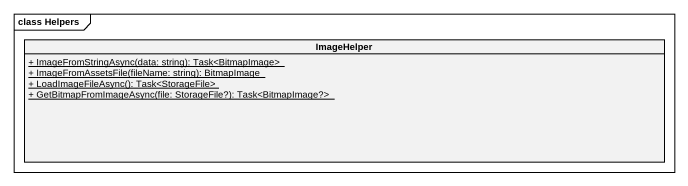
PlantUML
@startuml
mainframe class Helpers
hide circle
hide empty members
skinparam classAttributeIconSize 0
class ImageHelper {
  {static} + ImageFromStringAsync(data: string): Task<BitmapImage>
  {static} + ImageFromAssetsFile(fileName: string): BitmapImage
  {static} + LoadImageFileAsync(): Task<StorageFile>
  {static} + GetBitmapFromImageAsync(file: StorageFile?): Task<BitmapImage?>
}
@enduml
